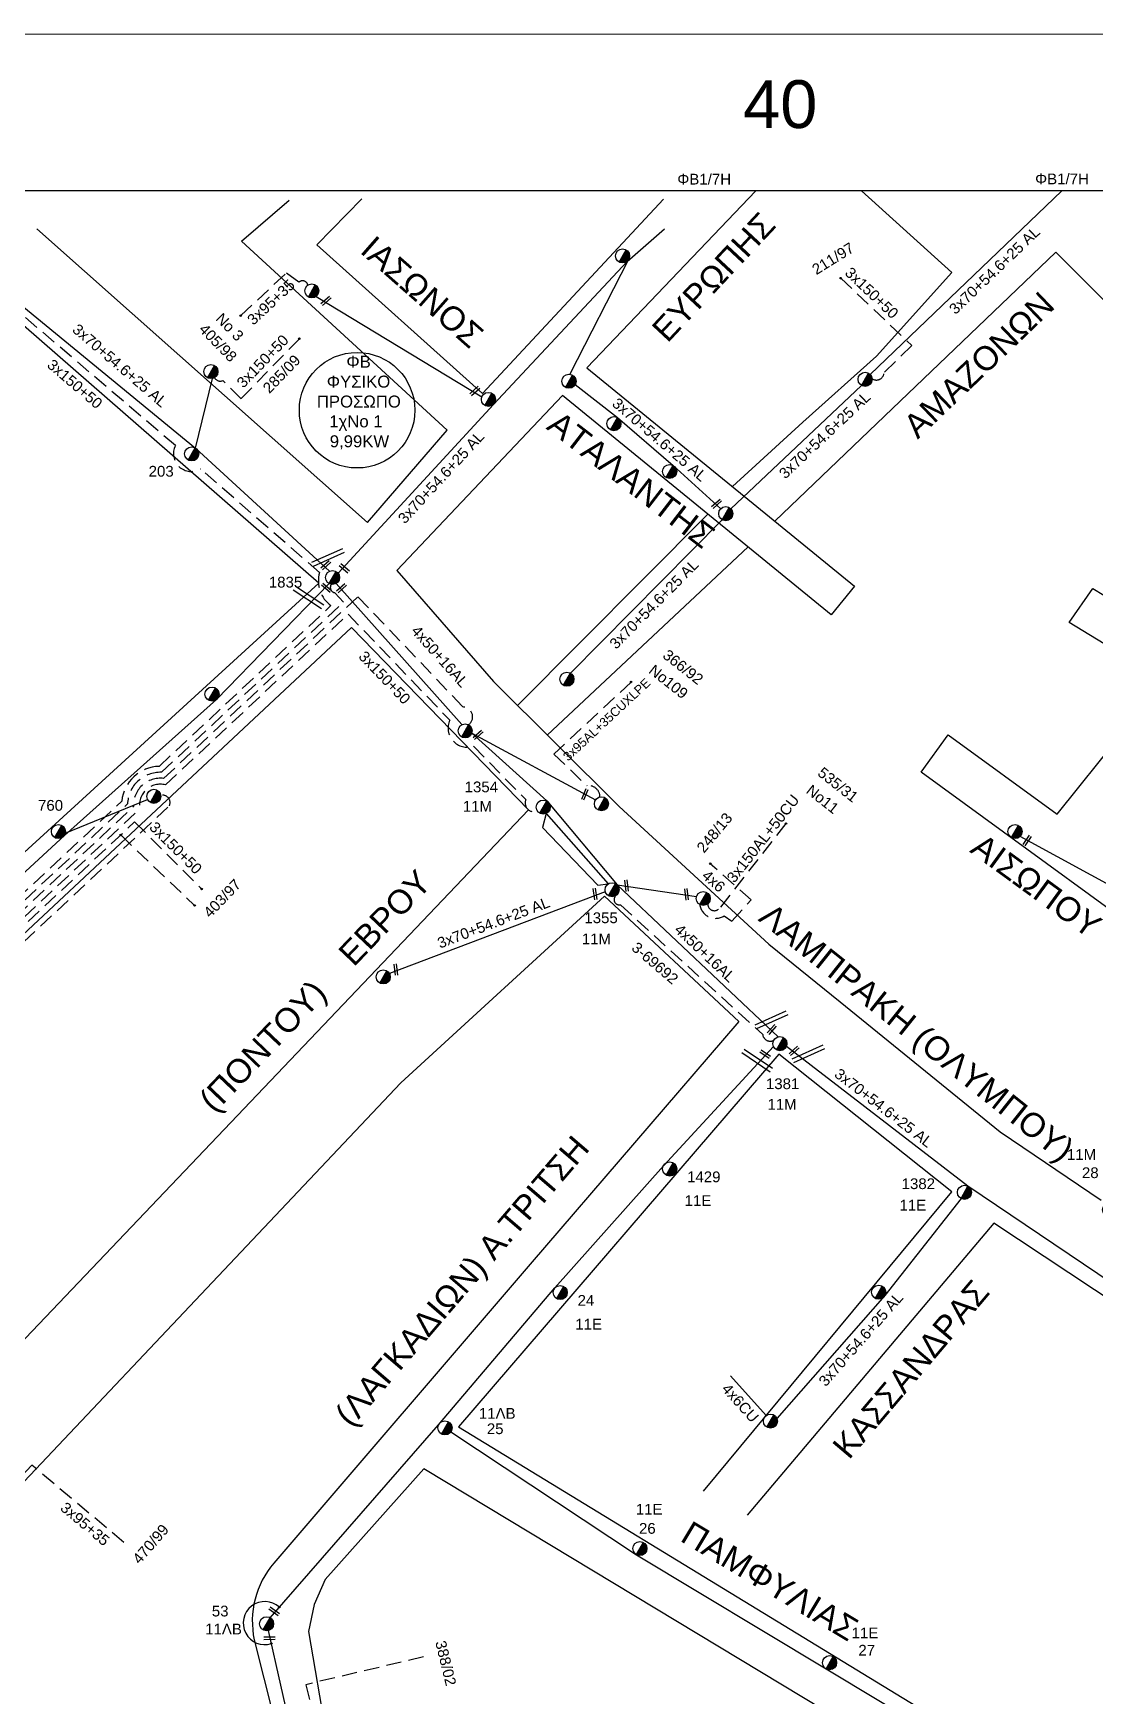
# Model space of a CAD drawing. Header units: millimetres. Extents: x 1138 to 9186, y 1584 to 2927.
# Drawn here: x 8580 to 8757.7, y 2648.6 to 2926.9 of the extents above; entities that cross this region are included whole.
import ezdxf
from ezdxf.enums import TextEntityAlignment as Align

# ---------------------------------------------------------------- set-up
doc = ezdxf.new("R2010")
doc.units = ezdxf.units.MM
doc.linetypes.add('DASHED', pattern=[19.05, 12.7, -6.35])
for name, color, linetype, lineweight in [('3x150+50', 7, 'Continuous', 30), ('3x150+50CU', 7, 'Continuous', 30), ('3x150AL+50CU', 7, 'Continuous', 30), ('3x70+54.6+25 AL', 7, 'SYN_LINE', 30), ('3x95+35', 7, 'Continuous', 30), ('3x95AL+35CU', 7, 'Continuous', 30), ('4x50+16AL', 7, 'Continuous', 30), ('4x6', 7, 'SYN_LINE', 30), ('4x6CU', 7, 'Continuous', 30), ('Υπόβαθρο ΔΕΗ', 7, 'Continuous', 30)]:
    doc.layers.add(name, color=color, linetype=linetype, lineweight=lineweight)
for name, color, linetype in [('TEXT ΚΑΛΩΔΙΩΝ', 7, 'Continuous'), ('Άγνωστα', 7, 'Continuous'), ('Επιγραφές - Σχήματα', 7, 'Continuous'), ('Μηχανική τομή', 7, 'Continuous'), ('Στύλος ΦΜ', 7, 'Continuous'), ('Στύλος ΦΜ @ 1', 7, 'Continuous'), ('Συνδέσεις', 7, 'Continuous'), ('Τομή', 7, 'Continuous')]:
    doc.layers.add(name, color=color, linetype=linetype)
doc.styles.add('arial', font='arial.ttf')
doc.styles.get("Standard").update_dxf_attribs({"font": 'arial.ttf'})
doc.linetypes.add('SYN_LINE', pattern='A,0.5,-0.0001,["/\\/\\/\\/",Standard,S=0.1,R=0,X=0,Y=-0.05],-0.25', length=0.7501)

# ---------------------------------------------------------------- blocks, each defined once
blk = doc.blocks.new('ΥΠΑΡΧΩΝ ΤΣΙΜΕΝΤΕΝΙΟΣ ΣΤΥΛΟΣ')
at = {"layer": 'Στύλος ΦΜ'}
blk.add_hatch(color=7, dxfattribs=at).paths.add_polyline_path([(-1.29, -2.28, 0.574793), (2.62, 0, 0.268822), (1.3, 2.27)])
at = {"layer": 'Στύλος ΦΜ', "color": 7}
blk.add_line((-1.29, -2.28), (1.3, 2.27), dxfattribs=at)
blk.add_circle((0, 0), 2.62, dxfattribs=at)
at = {"layer": 'Στύλος ΦΜ', "flags": 4}
for tag, p in [('ΤΥΠΟΣ', (-4.91, 3.03)), ('ΑΡΙΘΜΟΣ', (-4.68, 8.05))]:
    blk.add_attdef(tag, p, '', height=4, dxfattribs=at)
blk = doc.blocks.new('ΤΟΜΗ')
at = {"layer": 'Τομή', "ltscale": 40}
for p, q in [((-5.7, 0), (17.1, 0)), ((-5.7, -2.8), (17.1, -2.8))]:
    blk.add_line(p, q, dxfattribs=at)
blk = doc.blocks.new('ΜΗΧΑΝΙΚΗ ΤΟΜΗ')
at = {"layer": 'Μηχανική τομή', "ltscale": 40}
for p, q in [((-1.9, 0.8), (5.7, 0.8)), ((-1.9, -0.8), (5.7, -0.8))]:
    blk.add_line(p, q, dxfattribs=at)
blk = doc.blocks.new('_ΣΥΝΔΕΣΗ')
at = {"layer": 'Συνδέσεις', "linetype": 'SYN_LINE', "ltscale": 40}
blk.add_hatch(color=256, dxfattribs=at).paths.add_polyline_path([(0.5, 0, 1), (-0.5, 0, 1)])
at = {"layer": 'Συνδέσεις'}
blk.add_circle((0, 0), 0.5, dxfattribs=at)

msp = doc.modelspace()

# ---------------------------------------------------------------- linework, layer by layer
at = {"lineweight": -3, "ltscale": 0.2}
msp.add_circle((8634.21, 2863.8), 9.67, dxfattribs=at)
at = {"layer": '3x150+50', "lineweight": -3}
msp.add_lwpolyline([(6972.18, 1918.16), (9029.84, 1917.64), (9029.84, 2900.53), (6972.18, 2900.53)], close=True, dxfattribs=at)
at = {"layer": '3x150+50', "color": 27, "linetype": 'DASHED', "lineweight": -3, "ltscale": 0.2}
for points in [[(8715.17, 2885.9), (8727.05, 2874.61), (8722.43, 2870.09, -0.595156), (8720.42, 2869.08, 4.150008)], [(8574.38, 2758.46), (8564.7, 2768.83), (8595.78, 2797.89, -0.416321), (8601.46, 2803.19), (8631.94, 2831.69), (8630.5, 2833.26, -0.572281), (8629.89, 2834.64, -53.305341)]]:
    msp.add_lwpolyline(points, format="xyb", dxfattribs=at)
at = {"layer": '3x150+50', "color": 62, "linetype": 'DASHED', "lineweight": -3, "ltscale": 0.2}
for points in [[(8573.71, 2757.83), (8563.34, 2768.93), (8594.81, 2798.35, -0.377815), (8601.07, 2804.19), (8629.83, 2831.09, -0.311249), (8627.91, 2836.62), (8607.99, 2854, -0.759952), (8603.79, 2857.87), (8576.54, 2881.15, -0.531097), (8575.27, 2882.56)], [(8624.54, 2875.77), (8614.81, 2865.73), (8611.74, 2868.76, -0.405204), (8610.35, 2869.25, -45.288279)]]:
    msp.add_lwpolyline(points, format="xyb", dxfattribs=at)
at = {"layer": '3x150+50', "color": 173, "linetype": 'DASHED', "lineweight": -3, "ltscale": 0.2}
msp.add_lwpolyline([(8575.06, 2759.09), (8566.05, 2768.72), (8596.79, 2797.46, -0.469656), (8601.82, 2802.16), (8634.35, 2832.58), (8651.93, 2814.13, -0.718909), (8652.88, 2811.15, 5.300361)], format="xyb", dxfattribs=at)
at = {"layer": '3x150+50', "color": 1, "linetype": 'DASHED', "lineweight": -3, "ltscale": 0.2}
for points in [[(8575.71, 2759.7), (8567.38, 2768.6), (8597.84, 2797.07, -0.550683), (8602.13, 2801.09), (8632.71, 2829.67), (8649.71, 2811.93, 0.651685), (8653.68, 2807.56), (8662.44, 2798.63, 0.648116), (8664.41, 2796.67, 604.743506)], [(8677.67, 2782.65, 0.848572), (8678.3, 2781.01), (8702.11, 2759.3, 0.530792), (8703.98, 2758.35, 67.850606)]]:
    msp.add_lwpolyline(points, format="xyb", dxfattribs=at)
at = {"layer": '3x150+50', "color": 85, "linetype": 'DASHED', "lineweight": -3, "ltscale": 0.2}
msp.add_lwpolyline([(8576.35, 2760.3), (8570.08, 2767.01), (8602.78, 2797.58, 0.639895), (8601.34, 2799.32)], format="xyb", dxfattribs=at)
at = {"layer": '3x150+50', "color": 2, "linetype": 'DASHED', "lineweight": -3, "ltscale": 0.2}
for points in [[(8568.81, 2753.25), (8563.05, 2759.41), (8567.23, 2763.2), (8565.22, 2765.21), (8596.97, 2794.89), (8608.18, 2783.67)], [(8594.63, 2792.7), (8607.01, 2780.9)]]:
    msp.add_lwpolyline(points, dxfattribs=at)
at = {"layer": '3x150+50CU', "color": 151, "linetype": 'DASHED', "lineweight": -3, "ltscale": 0.2}
msp.add_lwpolyline([(8645.3, 2655.13), (8625.61, 2650.48), (8629.04, 2636.85, 0.441338), (8629.31, 2629.89, -56.532662)], format="xyb", dxfattribs=at)
at = {"layer": '3x150AL+50CU', "color": 173, "linetype": 'DASHED', "lineweight": -3, "ltscale": 0.2}
msp.add_lwpolyline([(8706.01, 2794.61), (8694.88, 2780.45, -0.72939), (8692.92, 2781.18, -1.686021)], format="xyb", dxfattribs=at)
at = {"layer": '3x70+54.6+25 AL', "color": 27, "linetype": 'SYN_LINE', "lineweight": -3, "ltscale": 15}
for points in [[(8720.11, 2869.77), (8752.19, 2900.53)], [(8631.04, 2836.51), (8657.03, 2864.78), (8679.4, 2888.7), (8685.65, 2894.17)], [(8679.61, 2888.93), (8669.82, 2869.81)], [(8627.37, 2882.85), (8655.09, 2866.04)], [(8670.72, 2868.08), (8677.8, 2862.57), (8687.11, 2854.57), (8695.08, 2847.31)], [(8696.76, 2847.3), (8718.67, 2867.95)], [(8669.92, 2819.8), (8695.34, 2845.46)]]:
    msp.add_lwpolyline(points, dxfattribs=at)
at = {"layer": '3x70+54.6+25 AL', "color": 62, "linetype": 'SYN_LINE', "lineweight": -3, "ltscale": 15}
for points in [[(8575.9, 2883.12), (8607.17, 2857.47), (8629.61, 2836.87)], [(8619.65, 2661.69), (8647.86, 2693.97), (8667.32, 2716.89), (8685.49, 2737.34), (8703.92, 2757.3)], [(8649.9, 2692.8), (8680.97, 2672.24), (8712.73, 2653.13), (8739.47, 2637.06), (8771.36, 2617.88)], [(8627.61, 2622.97), (8619.36, 2659.53)]]:
    msp.add_lwpolyline(points, dxfattribs=at)
at = {"layer": '3x70+54.6+25 AL', "color": 62, "linetype": 'SYN_LINE', "lineweight": -3, "ltscale": 10}
msp.add_lwpolyline([(8607.17, 2857.47), (8610, 2869.11)], dxfattribs=at)
at = {"layer": '3x70+54.6+25 AL', "color": 85, "linetype": 'SYN_LINE', "lineweight": -3, "ltscale": 15}
for points in [[(8629.52, 2834.78), (8610.68, 2815.38), (8585.2, 2792.64), (8557, 2766.64), (8536.9, 2747.05), (8517.56, 2729.15), (8484.23, 2700.3)], [(8585.35, 2793), (8599.14, 2798.62)]]:
    msp.add_lwpolyline(points, dxfattribs=at)
at = {"layer": '3x70+54.6+25 AL', "color": 173, "linetype": 'SYN_LINE', "lineweight": -3, "ltscale": 15}
for points in [[(8653.42, 2809.77), (8674.14, 2798.58)], [(8675.76, 2783.21), (8639.62, 2769.51)], [(8677.75, 2784.34), (8691.01, 2782.38)]]:
    msp.add_lwpolyline(points, dxfattribs=at)
at = {"layer": '3x70+54.6+25 AL', "color": 1, "linetype": 'SYN_LINE', "lineweight": -3, "ltscale": 15}
for points in [[(8665.85, 2796.29), (8665.25, 2793.94), (8674.5, 2784.29), (8676.23, 2784.51)], [(8665.85, 2796.29), (8676.23, 2784.51)]]:
    msp.add_lwpolyline(points, dxfattribs=at)
at = {"layer": '3x70+54.6+25 AL', "color": 6, "linetype": 'SYN_LINE', "lineweight": -3, "ltscale": 15}
msp.add_lwpolyline([(8781.48, 2772.71), (8745.19, 2792.45)], dxfattribs=at)
at = {"layer": '3x70+54.6+25 AL', "color": 5, "linetype": 'SYN_LINE', "lineweight": -3, "ltscale": 15}
for points in [[(8810.79, 2687.09), (8790.79, 2699.78), (8767.82, 2712.76), (8736.48, 2733.91), (8706.08, 2757.29)], [(8735.31, 2731.87), (8722.58, 2715.62), (8704.5, 2695.04)]]:
    msp.add_lwpolyline(points, dxfattribs=at)
at = {"layer": '3x95+35', "color": 27, "linetype": 'DASHED', "lineweight": -3, "ltscale": 0.2}
msp.add_lwpolyline([(8614.72, 2879.63), (8622.41, 2886.79), (8624.48, 2885.23, -0.598769), (8625.95, 2884.73, 111.928727)], format="xyb", dxfattribs=at)
at = {"layer": '3x95+35', "color": 151, "linetype": 'DASHED', "lineweight": -3, "ltscale": 0.2}
msp.add_lwpolyline([(8595.16, 2674.3), (8579.77, 2687.22), (8574.25, 2681.32, 0.448232), (8572.29, 2680.06, 6.171772)], format="xyb", dxfattribs=at)
at = {"layer": '3x95AL+35CU', "color": 173, "linetype": 'DASHED', "lineweight": -3, "ltscale": 0.2}
msp.add_lwpolyline([(8680.08, 2818.3), (8667.17, 2806.25), (8672.7, 2800.93, -0.456697), (8674.87, 2799.08, 489.826556)], format="xyb", dxfattribs=at)
at = {"layer": '4x50+16AL', "color": 173, "linetype": 'Continuous', "lineweight": -3, "ltscale": 0.2}
for points in [[(8630.69, 2834.78), (8651.75, 2811.17)], [(8653.42, 2809.77), (8665.95, 2798.39), (8677.75, 2784.34), (8704.71, 2758.91)]]:
    msp.add_lwpolyline(points, dxfattribs=at)
at = {"layer": '4x6', "color": 173, "linetype": 'DASHED', "lineweight": -3, "ltscale": 0.2}
msp.add_lwpolyline([(8691.57, 2781.05, 0.542595), (8695.66, 2779.16), (8696.96, 2778.27), (8700.18, 2781.83), (8693.34, 2787.89)], format="xyb", dxfattribs=at)
at = {"layer": '4x6CU', "color": 5, "linetype": 'SYN_LINE', "lineweight": -3, "ltscale": 10}
msp.add_lwpolyline([(8702.7, 2695.53), (8696.73, 2702.15)], dxfattribs=at)
at = {"layer": 'Επιγραφές - Σχήματα', "lineweight": -3}
msp.add_lwpolyline([(6949.78, 2926.89), (9185.18, 2926.75), (9185.88, 1907.61), (6949.78, 1907.75)], close=True, dxfattribs=at)
at = {"layer": 'Υπόβαθρο ΔΕΗ', "lineweight": -3}
for points in [[(8700.96, 2900.53), (8672.65, 2870.92), (8717.49, 2834.35), (8713.58, 2829.56), (8668.59, 2866.26), (8640.85, 2836.96), (8657.04, 2818.4), (8678.07, 2797.46), (8703.12, 2774.45), (8715.08, 2764.75), (8741.87, 2743), (8758.8, 2731.59)], [(8697.04, 2851.03), (8708.84, 2861.78), (8721.15, 2872.86), (8733.78, 2886.87), (8718.63, 2900.53)], [(8580.6, 2894.13), (8635.97, 2844.98), (8649.29, 2860.45), (8614.88, 2892.12), (8622.82, 2898.97)], [(8635.02, 2899.17), (8627.47, 2891.46), (8655.19, 2866.59), (8685.51, 2899.13)], [(8704.13, 2845.25), (8725.14, 2865.34), (8751.17, 2890.24), (8765.74, 2875.69)], [(8692.93, 2846.4), (8661.06, 2814.39)], [(8666.04, 2809.43), (8699.67, 2840.91)], [(8797.74, 2801.29), (8753.43, 2828.29), (8757.37, 2833.93), (8801.58, 2807.2)], [(8777.78, 2767.4), (8728.62, 2803.19), (8733.18, 2809.46), (8751.39, 2796.2), (8762.09, 2809.45)], [(8692.2, 2682.89), (8733.79, 2732.97), (8704.81, 2756), (8651.17, 2693.66), (8773.37, 2619.12), (8809.46, 2685.36), (8770.2, 2708.27), (8740.82, 2727.72), (8699.53, 2678.86)], [(8645.38, 2686.63), (8628.89, 2668.07), (8627.02, 2663.89), (8626.06, 2659.38), (8629.02, 2642.11), (8634.55, 2625.47), (8741.81, 2555.69), (8768.73, 2612.22), (8645.38, 2686.63)]]:
    msp.add_lwpolyline(points, dxfattribs=at)
for points in [[(8435.79, 2746.11), (8482.41, 2702.05), (8627.8, 2834.84), (8575.72, 2880.29)], [(8490.53, 2694.02), (8529.93, 2657.31), (8662.92, 2796.9), (8633.25, 2827.43)]]:
    msp.add_lwpolyline(points, close=True, dxfattribs=at)
msp.add_lwpolyline([(8675.65, 2782.47), (8698.1, 2761.48), (8663.2, 2720.86), (8620.27, 2670.83, 0.233886), (8616.99, 2657.97), (8625.17, 2625.45), (8625.22, 2621.62), (8612.08, 2607.91), (8548.81, 2653.16), (8641.55, 2751.23), (8675.65, 2782.47)], format="xyb", dxfattribs=at)
msp.add_arc((8618.76, 2660.79), 3.61, 47.591, 287.7173, dxfattribs=at)

# ---------------------------------------------------------------- block references
at = {"layer": 'Μηχανική τομή', "lineweight": -3, "zscale": 0.4999999999999997}
for p, xscale, yscale, rotation in [((8628.65, 2881.81), 0.2499999999999997, 0.2499999999999997, 41.97787882532334), ((8653.57, 2866.71), 0.2499999999999997, 0.2499999999999997, 41.97787882532334), ((8694.04, 2847.83), 0.2499999999999997, 0.2499999999999997, 41.97787882532334), ((8628.61, 2837.56), 0.2499999999999997, 0.2499999999999997, 41.97787882532334), ((8631.7, 2837.67), 0.2499999999999998, 0.2499999999999998, 319.5425630443053), ((8628.73, 2834.4), 0.2499999999999998, 0.2499999999999998, 319.5425630443053), ((8631.25, 2833.72), 0.2499999999999997, 0.2499999999999997, 41.97787882532334), ((8654.11, 2809.16), 0.2499999999999997, 0.2499999999999997, 41.97787882532334), ((8672.49, 2799.9), 0.2499999999999997, 0.2499999999999997, 247.8399659641153), ((8746.63, 2792.15), 0.2499999999999997, 0.2499999999999997, 234.9952030051229), ((8674.12, 2782.34), 0.2499999999999997, 0.2499999999999997, 97.19197707875462), ((8679.38, 2783.76), 0.2499999999999997, 0.2499999999999997, 97.19197707875462), ((8689.44, 2782.28), 0.2499999999999997, 0.2499999999999997, 97.19197707875462), ((8640.79, 2769.71), 0.2499999999999997, 0.2499999999999997, 97.19197707875462), ((8703.34, 2759.79), 0.2499999999999997, 0.2499999999999997, 48.41807158702663), ((8702.89, 2755.72), 0.2499999999999998, 0.2499999999999998, 145.332080632104), ((8707.01, 2756.26), 0.2499999999999997, 0.2499999999999997, 41.97787882532334), ((8620.74, 2662.46), 0.2499999999999998, 0.2499999999999998, 145.332080632104), ((8620.04, 2658.23), 0.2499999999999998, 0.2499999999999998, 180.7035220162898)]:
    msp.add_blockref('ΜΗΧΑΝΙΚΗ ΤΟΜΗ', p, dxfattribs=dict(at, xscale=xscale, yscale=yscale, rotation=rotation))
at = {"layer": 'Στύλος ΦΜ @ 1', "lineweight": -3, "ltscale": 40, "xscale": 0.4499999999998181, "yscale": 0.4499999999998181, "zscale": 0.4499999999998181}
for p in [(8678.65, 2889.62), (8626.63, 2883.77), (8609.74, 2870.26), (8669.68, 2868.64), (8719.25, 2868.97), (8656.19, 2865.61), (8677.21, 2861.55), (8686.53, 2853.54), (8695.92, 2846.48), (8669.34, 2818.78), (8609.92, 2816.28), (8652.3, 2810.13), (8600.18, 2799.17), (8675.12, 2797.93), (8744.35, 2793.28), (8692.15, 2782.07), (8638.59, 2768.94), (8721.53, 2716.17), (8703.41, 2694.59)]:
    msp.add_blockref('ΥΠΑΡΧΩΝ ΤΣΙΜΕΝΤΕΝΙΟΣ ΣΤΥΛΟΣ', p, dxfattribs=at)
at = {"layer": 'Στύλος ΦΜ @ 1', "lineweight": -3, "ltscale": 40}
ref = msp.add_blockref('ΥΠΑΡΧΩΝ ΤΣΙΜΕΝΤΕΝΙΟΣ ΣΤΥΛΟΣ', (8606.52, 2856.49), dxfattribs=dict(at, xscale=0.4499999999998181, yscale=0.4499999999998181, zscale=0.4499999999998181))
ref.add_attrib('ΤΥΠΟΣ', '203', (8599.31, 2852.68), dxfattribs={"layer": 'Στύλος ΦΜ', "height": 1.8, "flags": 4})
ref = msp.add_blockref('ΥΠΑΡΧΩΝ ΤΣΙΜΕΝΤΕΝΙΟΣ ΣΤΥΛΟΣ', (8630.1, 2835.8), dxfattribs=dict(at, xscale=0.4499999999998181, yscale=0.4499999999998181, zscale=0.4499999999998181))
ref.add_attrib('ΤΥΠΟΣ', '1835', (8619.43, 2834.12), dxfattribs={"layer": 'Στύλος ΦΜ', "height": 1.8, "flags": 4})
ref = msp.add_blockref('ΥΠΑΡΧΩΝ ΤΣΙΜΕΝΤΕΝΙΟΣ ΣΤΥΛΟΣ', (8665.37, 2797.36), dxfattribs=dict(at, xscale=0.4499999999998181, yscale=0.4499999999998181, zscale=0.4499999999998181))
ref.add_attrib('ΤΥΠΟΣ', '11M', (8651.9, 2796.59), dxfattribs={"layer": 'Στύλος ΦΜ', "height": 1.8, "flags": 4})
ref.add_attrib('ΑΡΙΘΜΟΣ', '1354', (8652.21, 2799.85), dxfattribs={"layer": 'Στύλος ΦΜ', "height": 1.8, "flags": 4})
ref = msp.add_blockref('ΥΠΑΡΧΩΝ ΤΣΙΜΕΝΤΕΝΙΟΣ ΣΤΥΛΟΣ', (8584.2, 2793.28), dxfattribs=dict(at, xscale=0.449999999999818, yscale=0.449999999999818, zscale=0.449999999999818))
ref.add_attrib('ΤΥΠΟΣ', '760', (8580.79, 2796.76), dxfattribs={"layer": 'Στύλος ΦΜ', "height": 1.8, "flags": 4})
ref = msp.add_blockref('ΥΠΑΡΧΩΝ ΤΣΙΜΕΝΤΕΝΙΟΣ ΣΤΥΛΟΣ', (8676.89, 2783.53), dxfattribs=dict(at, xscale=0.4499999999998182, yscale=0.4499999999998182, zscale=0.4499999999998182))
ref.add_attrib('ΤΥΠΟΣ', '11M', (8671.82, 2774.4), dxfattribs={"layer": 'Στύλος ΦΜ', "height": 1.8, "flags": 4})
ref.add_attrib('ΑΡΙΘΜΟΣ', '1355', (8672.26, 2777.94), dxfattribs={"layer": 'Στύλος ΦΜ', "height": 1.8, "flags": 4})
ref = msp.add_blockref('ΥΠΑΡΧΩΝ ΤΣΙΜΕΝΤΕΝΙΟΣ ΣΤΥΛΟΣ', (8705, 2757.77), dxfattribs=dict(at, xscale=0.4499999999998182, yscale=0.4499999999998182, zscale=0.4499999999998182))
ref.add_attrib('ΤΥΠΟΣ', '11M', (8702.9, 2746.72), dxfattribs={"layer": 'Στύλος ΦΜ', "height": 1.8, "flags": 4})
ref.add_attrib('ΑΡΙΘΜΟΣ', '1381', (8702.65, 2750.16), dxfattribs={"layer": 'Στύλος ΦΜ', "height": 1.8, "flags": 4})
ref = msp.add_blockref('ΥΠΑΡΧΩΝ ΤΣΙΜΕΝΤΕΝΙΟΣ ΣΤΥΛΟΣ', (8760.18, 2729.96), dxfattribs=dict(at, xscale=0.4499999999998181, yscale=0.4499999999998181, zscale=0.4499999999998181))
ref.add_attrib('ΤΥΠΟΣ', '28', (8755.55, 2735.27), dxfattribs={"layer": 'Στύλος ΦΜ', "height": 1.8, "flags": 4})
ref.add_attrib('ΑΡΙΘΜΟΣ', '11M', (8753.05, 2738.32), dxfattribs={"layer": 'Στύλος ΦΜ', "height": 1.8, "flags": 4})
ref = msp.add_blockref('ΥΠΑΡΧΩΝ ΤΣΙΜΕΝΤΕΝΙΟΣ ΣΤΥΛΟΣ', (8686.54, 2736.8), dxfattribs=dict(at, xscale=0.4499999999998182, yscale=0.4499999999998182, zscale=0.4499999999998182))
ref.add_attrib('ΤΥΠΟΣ', '11E', (8689.05, 2730.61), dxfattribs={"layer": 'Στύλος ΦΜ', "height": 1.8, "flags": 4})
ref.add_attrib('ΑΡΙΘΜΟΣ', '1429', (8689.45, 2734.58), dxfattribs={"layer": 'Στύλος ΦΜ', "height": 1.8, "flags": 4})
ref = msp.add_blockref('ΥΠΑΡΧΩΝ ΤΣΙΜΕΝΤΕΝΙΟΣ ΣΤΥΛΟΣ', (8735.89, 2732.89), dxfattribs=dict(at, xscale=0.4499999999998182, yscale=0.4499999999998182, zscale=0.4499999999998182))
ref.add_attrib('ΤΥΠΟΣ', '11E', (8725.01, 2729.84), dxfattribs={"layer": 'Στύλος ΦΜ', "height": 1.8, "flags": 4})
ref.add_attrib('ΑΡΙΘΜΟΣ', '1382', (8725.37, 2733.43), dxfattribs={"layer": 'Στύλος ΦΜ', "height": 1.8, "flags": 4})
ref = msp.add_blockref('ΥΠΑΡΧΩΝ ΤΣΙΜΕΝΤΕΝΙΟΣ ΣΤΥΛΟΣ', (8668.21, 2716.12), dxfattribs=dict(at, xscale=0.4499999999998182, yscale=0.4499999999998182, zscale=0.4499999999998182))
ref.add_attrib('ΤΥΠΟΣ', '11E', (8670.73, 2709.92), dxfattribs={"layer": 'Στύλος ΦΜ', "height": 1.8, "flags": 4})
ref.add_attrib('ΑΡΙΘΜΟΣ', '24', (8671.12, 2713.9), dxfattribs={"layer": 'Στύλος ΦΜ', "height": 1.8, "flags": 4})
ref = msp.add_blockref('ΥΠΑΡΧΩΝ ΤΣΙΜΕΝΤΕΝΙΟΣ ΣΤΥΛΟΣ', (8648.92, 2693.46), dxfattribs=dict(at, xscale=0.4499999999998182, yscale=0.4499999999998182, zscale=0.4499999999998182))
ref.add_attrib('ΤΥΠΟΣ', '25', (8655.93, 2692.42), dxfattribs={"layer": 'Στύλος ΦΜ', "height": 1.8, "flags": 4})
ref.add_attrib('ΑΡΙΘΜΟΣ', '11ΛΒ', (8654.59, 2694.99), dxfattribs={"layer": 'Στύλος ΦΜ', "height": 1.8, "flags": 4})
ref = msp.add_blockref('ΥΠΑΡΧΩΝ ΤΣΙΜΕΝΤΕΝΙΟΣ ΣΤΥΛΟΣ', (8681.55, 2673.27), dxfattribs=dict(at, xscale=0.4499999999998182, yscale=0.4499999999998182, zscale=0.4499999999998182))
ref.add_attrib('ΤΥΠΟΣ', '26', (8681.4, 2675.74), dxfattribs={"layer": 'Στύλος ΦΜ', "height": 1.8, "flags": 4})
ref.add_attrib('ΑΡΙΘΜΟΣ', '11E', (8680.87, 2678.94), dxfattribs={"layer": 'Στύλος ΦΜ', "height": 1.8, "flags": 4})
ref = msp.add_blockref('ΥΠΑΡΧΩΝ ΤΣΙΜΕΝΤΕΝΙΟΣ ΣΤΥΛΟΣ', (8619.06, 2660.67), dxfattribs=dict(at, xscale=0.4499999999998182, yscale=0.4499999999998182, zscale=0.4499999999998182))
ref.add_attrib('ΤΥΠΟΣ', '53', (8609.89, 2661.9), dxfattribs={"layer": 'Στύλος ΦΜ', "height": 1.8, "flags": 4})
ref.add_attrib('ΑΡΙΘΜΟΣ', '11ΛB', (8608.77, 2658.89), dxfattribs={"layer": 'Στύλος ΦΜ', "height": 1.8, "flags": 4})
ref = msp.add_blockref('ΥΠΑΡΧΩΝ ΤΣΙΜΕΝΤΕΝΙΟΣ ΣΤΥΛΟΣ', (8713.31, 2654.16), dxfattribs=dict(at, xscale=0.4499999999998182, yscale=0.4499999999998182, zscale=0.4499999999998182))
ref.add_attrib('ΤΥΠΟΣ', '27', (8718.13, 2655.35), dxfattribs={"layer": 'Στύλος ΦΜ', "height": 1.8, "flags": 4})
ref.add_attrib('ΑΡΙΘΜΟΣ', '11E', (8717, 2658.24), dxfattribs={"layer": 'Στύλος ΦΜ', "height": 1.8, "flags": 4})
at = {"layer": 'Συνδέσεις', "lineweight": -3, "xscale": 0.25, "yscale": 0.25, "zscale": 0.25}
for p in [(8715.18, 2885.9), (8614.72, 2879.63), (8624.54, 2875.77), (8680.08, 2818.31), (8706.01, 2794.61), (8594.63, 2792.7), (8693.34, 2787.9), (8608.18, 2783.67), (8607.01, 2780.91), (8621.19, 2663.46), (8619.86, 2657.36)]:
    msp.add_blockref('_ΣΥΝΔΕΣΗ', p, dxfattribs=at)
at = {"layer": 'Τομή', "lineweight": -3, "xscale": 0.2499999999999996, "yscale": 0.2499999999999996, "zscale": 0.2499999999999996}
for p, rotation in [((8627.94, 2838.93), 24.14111223964568), ((8627.08, 2831.35), 146.6567957804321), ((8702.16, 2761.53), 24.14111223964568), ((8702.17, 2753.82), 145.7734708729479), ((8708.34, 2755.84), 24.14111223964568)]:
    msp.add_blockref('ΤΟΜΗ', p, dxfattribs=dict(at, rotation=rotation))

# ---------------------------------------------------------------- texts
at = {"lineweight": -3, "ltscale": 40, "char_height": 4, "width": 65.6312, "attachment_point": 1, "style": 'arial'}
for s, insert, rotation in [('EYPΩΠHΣ', (8683.24, 2877.66), 46.9372), ('IAΣΩNOΣ', (8637.16, 2893.28), 318.6629), ('ATAΛANTHΣ', (8668.17, 2863.93), 322.3525), ('KAΣΣANΔPAΣ', (8713.5, 2690.58), 49.7479), ('ΠAMΦYΛIAΣ', (8690.17, 2678.06), 329.0144)]:
    msp.add_mtext(s, dxfattribs=dict(at, insert=insert, rotation=rotation))
at = {"layer": 'TEXT ΚΑΛΩΔΙΩΝ', "linetype": 'Continuous', "lineweight": -3, "ltscale": 0.2}
for s, height, rotation, p in [('3x70+54.6+25 AL', 1.8, 43.7953, (8740.92, 2887.23)), ('3x95+35', 1.8, 42.9521, (8619.79, 2881.89)), ('3x150+50', 1.8, 316.467, (8720.37, 2883.44)), ('3x70+54.6+25 AL', 1.8, 319.4275, (8594.51, 2871.28)), ('3x150+50', 1.8, 45.8866, (8618.39, 2872)), ('3x150+50', 1.8, 319.3831, (8586.96, 2868.2)), ('3x70+54.6+25 AL', 1.8, 43.3021, (8712.49, 2859.65)), ('3x70+54.6+25 AL', 1.8, 319.3435, (8684.86, 2858.88)), ('3x70+54.6+25 AL', 1.8, 47.412, (8648.26, 2852.58)), ('3x70+54.6+25 AL', 1.8, 45.2715, (8683.91, 2831.36)), ('4x50+16AL', 1.8, 311.7312, (8648.08, 2822.6)), ('3x150+50', 1.8, 313.792, (8638.82, 2819.06)), ('3x95AL+35CUXLPE', 1.5, 43.0266, (8675.99, 2812.02)), ('3x150AL+50CU', 1.8, 51.8283, (8702.16, 2792.11)), ('3x150+50', 1.8, 315.0047, (8603.85, 2790.55)), ('4x6', 1.8, 318.4381, (8693.9, 2784.99)), ('3x70+54.6+25 AL', 1.8, 20.7594, (8657.05, 2778.04)), ('4x50+16AL', 1.8, 316.675, (8692.46, 2772.93)), ('3x70+54.6+25 AL', 1.8, 322.441, (8722.37, 2747.03)), ('3x70+54.6+25 AL', 1.8, 48.7082, (8718.54, 2708.3)), ('4x6CU', 1.8, 312.0273, (8698.37, 2697.64)), ('3x95+35', 1.8, 319.9863, (8588.67, 2677.39))]:
    msp.add_text(s, height=height, rotation=rotation, dxfattribs=at).set_placement(p, align=Align.MIDDLE_CENTER)
at = {"layer": 'Άγνωστα', "lineweight": -3, "ltscale": 0.2, "char_height": 1.8, "width": 18.6352, "attachment_point": 1, "style": 'arial'}
for insert in [(8687.82, 2903.37), (8747.72, 2903.41)]:
    msp.add_mtext('ΦB1/7H', dxfattribs=dict(at, insert=insert))
at = {"layer": 'Άγνωστα', "lineweight": -3, "ltscale": 40, "char_height": 1.8, "attachment_point": 1, "style": 'arial'}
for s, insert, width, rotation in [('211/97', (8710.14, 2887.91), 12.7137, 31.9724), ('No 3', (8611.68, 2880.25), 12.7137, 314.3104), ('405/98', (8608.89, 2878.47), 12.7137, 314.3104), ('285/09', (8618.24, 2867.73), 12.7137, 46), ('366/92', (8686.33, 2823.91), 12.7137, 321.7283), ('No109', (8683.99, 2821.36), 12.7137, 321.7283), ('535/31', (8712.26, 2804.21), 12.7137, 321.7283), ('No11', (8710.34, 2801.26), 12.7137, 321.7283), ('248/13', (8690.9, 2790.7), 12.0764, 50.4829), ('403/97', (8608.31, 2779.96), 12.7137, 46.0663), ('3-69692', (8681.17, 2774.95), 12.7137, 319.3802), ('470/99', (8596.44, 2671.71), 12.7137, 49.1708), ('388/02', (8649.03, 2658.03), 12.7137, 283.7193)]:
    msp.add_mtext(s, dxfattribs=dict(at, insert=insert, width=width, rotation=rotation))
at = {"layer": 'Επιγραφές - Σχήματα', "lineweight": -3, "insert": (8698.83, 2919.03), "char_height": 8, "width": 15.5504, "attachment_point": 1, "style": 'arial'}
msp.add_mtext('40', dxfattribs=at)
at = {"layer": 'Υπόβαθρο ΔΕΗ', "lineweight": -3}
for s, rotation, p in [('ΑΜΑΖΟΝΩΝ', 43.7399, (8738.28, 2871.39)), ('ΑΙΣΩΠΟΥ', 323.9388, (8747.92, 2784.19)), ('(ΠΟΝΤΟΥ)    ΕΒΡΟΥ', 46.3865, (8627.18, 2766.6)), ('ΛΑΜΠΡΑΚΗ (ΟΛΥΜΠΟΥ)', 321.3656, (8727.91, 2759.69)), ('(ΛΑΓΚΑΔΙΩΝ) Α.ΤΡΙΤΣΗ', 49.3708, (8651.76, 2718.07))]:
    msp.add_text(s, height=4, rotation=rotation, dxfattribs=at).set_placement(p, align=Align.MIDDLE_CENTER)
at = {"layer": 'Υπόβαθρο ΔΕΗ', "lineweight": -3, "char_height": 2, "width": 17.2548, "attachment_point": 1}
for s, insert in [('{\\W8.64836; }ΦΒ \\P{\\W4.42067; }ΦΥΣΙΚΟ \\P{\\W2.28183; }ΠΡΟΣΩΠΟ', (8625.7, 2872.92)), ('{\\W5.64925; }1χΝο 1\\P{\\W5.75643; }9,99KW', (8625.17, 2862.93))]:
    msp.add_mtext(s, dxfattribs=dict(at, insert=insert))

doc.saveas('drawing.dxf')
